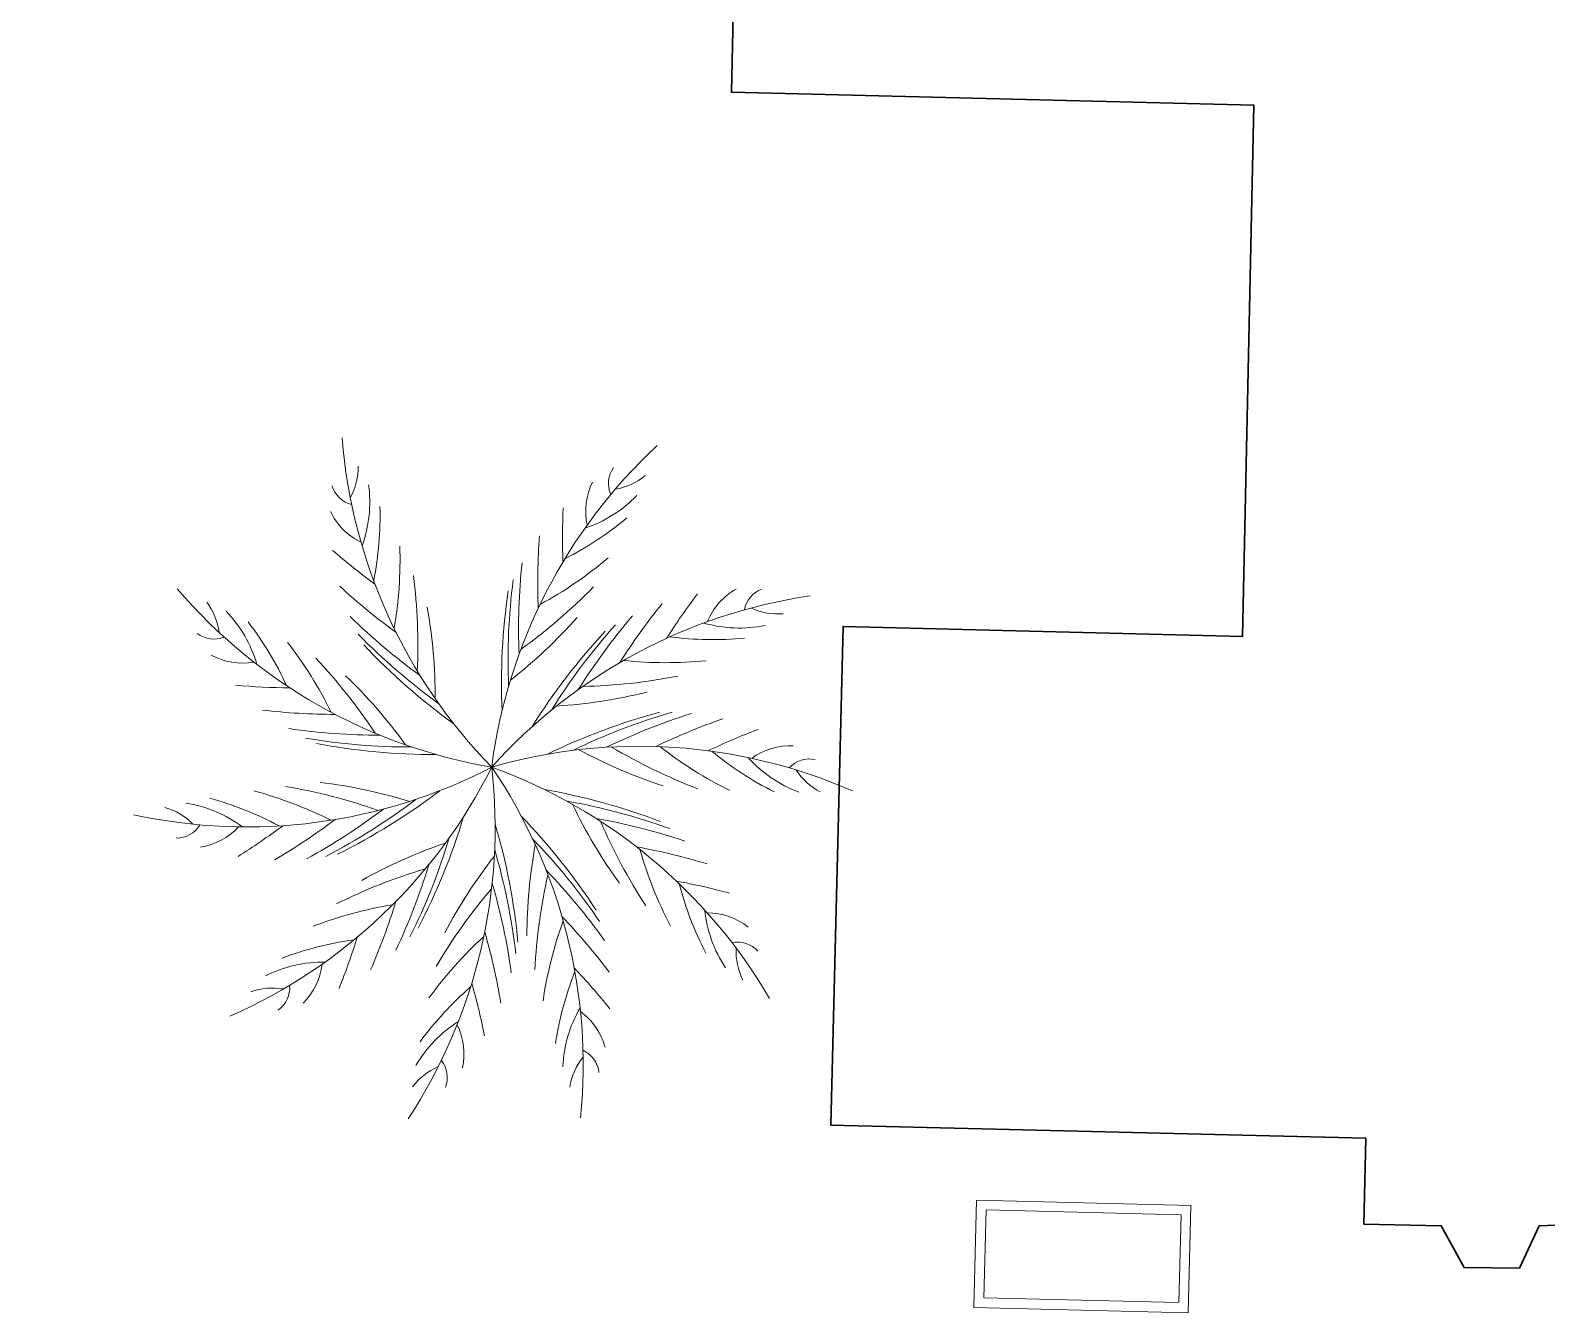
# Model space of a CAD drawing. Header units: millimetres. Extents: x -103 to 473, y 183 to 365.
# Drawn here: x -78.91 to -66.18, y 218.61 to 229.37 of the extents above; entities that cross this region are included whole.
import ezdxf

# ---------------------------------------------------------------- set-up
doc = ezdxf.new("R2010")
doc.units = ezdxf.units.MM
doc.header["$LTSCALE"] = 0.1
for name, color, linetype, lineweight in [('Exterior', 6, 'Continuous', 5), ('Letrero Informativo', 5, 'Continuous', 20), ('Redibujo iglesia', 1, 'Continuous', 30)]:
    doc.layers.add(name, color=color, linetype=linetype, lineweight=lineweight)

# ---------------------------------------------------------------- blocks, each defined once
blk = doc.blocks.new('Palmera')
at = {"ltscale": 0.5}
for centre, radius, start, end in [((449.942, 326.698), 6.78, 161.8706, 201.5936), ((443.495, 328.257), 0.351, 173.7791, 233.0395), ((442.799, 328.697), 0.808, 308.4321, 338.3515), ((441.996, 328.55), 1.639, 317.4391, 345.0127), ((443.834, 328.043), 0.835, 182.879, 221.5346), ((447.272, 329.927), 6.78, 197.8706, 237.5936), ((439.632, 329.357), 4.263, 326.0526, 338.8318), ((440.318, 327.346), 0.808, 344.4321, 14.3515), ((450.014, 331.065), 8.001, 206.1883, 211.1386), ((439.755, 326.754), 1.639, 353.4391, 21.0127), ((441.139, 327.399), 0.351, 209.7791, 269.0395), ((437.368, 326.017), 4.263, 2.0526, 14.8318), ((438.776, 329.109), 5.211, 327.5529, 339.111), ((449.503, 320.803), 6.78, 110.1725, 149.8955), ((446.731, 326.828), 0.351, 122.081, 181.3414), ((450.019, 330.403), 8.001, 204.5673, 211.2107), ((446.773, 326.429), 0.835, 131.1808, 169.8364), ((441.54, 327.424), 0.835, 218.879, 257.5346), ((436.889, 328.702), 7.022, 334.6755, 344.6307), ((452.975, 323.453), 8.001, 154.4902, 159.4404), ((446.645, 327.647), 0.808, 256.734, 286.6534), ((436.821, 325.314), 5.211, 3.5529, 15.111), ((450.083, 329.788), 8.001, 202.9483, 211.3077), ((452.459, 323.038), 8.001, 152.8691, 159.5126), ((446.031, 328.186), 1.639, 265.741, 293.3146), ((444.763, 333.503), 8.001, 242.1883, 247.1386), ((435.534, 323.876), 7.022, 10.6755, 20.6307), ((450.157, 329.378), 8.001, 201.6825, 211.4019), ((437.377, 327.802), 6.444, 337.0347, 347.4268), ((452.015, 322.608), 8.001, 151.2501, 159.6096), ((445.199, 330.542), 4.263, 274.3545, 287.1337), ((450.229, 329.074), 8.001, 200.5186, 211.4981), ((451.545, 322.05), 8.001, 148.8205, 159.8), ((451.739, 322.295), 8.001, 149.9844, 159.7037), ((445.156, 332.97), 8.001, 240.5673, 247.2107), ((436.457, 323.435), 6.444, 13.0347, 23.4268), ((444.475, 331.06), 5.211, 275.8548, 287.4128), ((442.986, 332.288), 7.022, 282.9774, 292.9325), ((445.569, 332.51), 8.001, 238.9483, 247.3077), ((443.084, 330.96), 6.78, 234.9681, 274.6912), ((445.87, 332.221), 8.001, 237.6825, 247.4019), ((442.582, 331.347), 6.444, 285.3366, 295.7287), ((439.094, 324.707), 0.808, 21.5297, 51.4491), ((439.002, 323.895), 1.639, 30.5366, 58.1102), ((437.543, 321.868), 4.263, 39.1502, 51.9294), ((446.107, 332.018), 8.001, 236.5186, 247.4981), ((448.935, 317.95), 8.001, 114.3202, 125.2997), ((449.233, 318.042), 8.001, 115.4841, 125.2035), ((449.638, 318.143), 8.001, 116.7498, 125.1093), ((450.248, 318.247), 8.001, 118.3688, 125.0123), ((450.908, 318.296), 8.001, 119.9899, 124.9402), ((437.531, 320.978), 5.211, 40.6505, 52.2085), ((437.371, 319.054), 7.022, 47.7731, 57.7282), ((447.482, 324.263), 0.835, 96.6805, 135.3361), ((439.718, 325.245), 0.351, 246.8767, 306.1371), ((438.374, 319.259), 6.444, 50.1322, 60.5244), ((446.546, 318.079), 6.78, 75.6722, 115.3952), ((448.211, 329.38), 5.211, 241.3545, 252.9126), ((448.515, 328.543), 4.263, 239.8542, 252.6334), ((447.866, 326.13), 1.639, 231.2407, 258.8143), ((447.674, 324.615), 0.351, 87.5807, 146.8411), ((448.067, 325.339), 0.808, 222.2337, 252.1531), ((440.022, 325.507), 0.835, 255.9765, 294.6321), ((446.815, 330.689), 6.444, 250.8363, 261.2284), ((447.68, 331.236), 7.022, 248.4771, 258.4323), ((438.926, 332.299), 8.001, 279.2858, 284.2361), ((439.218, 329.344), 6.78, 270.9681, 310.6912), ((439.561, 332.111), 8.001, 277.6648, 284.3082), ((437.129, 326.1), 6.78, 304.0339, 343.7569), ((440.168, 331.993), 8.001, 276.0458, 284.4052), ((440.583, 331.944), 8.001, 274.7801, 284.4994), ((436.991, 322.868), 6.78, 331.6319, 11.355), ((442.854, 317.469), 6.78, 43.6319, 83.355), ((439.045, 319.216), 6.78, 7.6319, 47.355), ((440.894, 331.925), 8.001, 273.6161, 284.5957), ((444.811, 316.093), 8.001, 82.2799, 93.2595), ((445.113, 316.012), 8.001, 83.4439, 93.1632), ((449.772, 328.016), 6.444, 218.796, 229.1882), ((445.51, 315.883), 8.001, 84.7096, 93.069), ((450.795, 328.02), 7.022, 216.4368, 226.392), ((436.879, 328.837), 8.001, 309.6161, 320.5957), ((439.82, 316.952), 8.001, 46.2799, 57.2595), ((446.081, 315.648), 8.001, 86.3286, 92.972), ((442.286, 317.109), 6.444, 86.1322, 96.5244), ((436.616, 328.67), 8.001, 310.7801, 320.4994), ((435.446, 324.399), 8.001, 342.6819, 353.6614), ((436.287, 320.581), 8.001, 10.2799, 21.2595), ((440.017, 316.71), 8.001, 47.4439, 57.1632), ((450.261, 326.165), 5.211, 209.3143, 220.8723), ((441.595, 316.354), 7.022, 83.7731, 93.7282), ((436.252, 328.465), 8.001, 312.0458, 320.4052), ((450.841, 323.683), 6.444, 182.796, 193.1882), ((446.667, 315.339), 8.001, 87.9496, 92.8999), ((450.074, 325.295), 4.263, 207.814, 220.5932), ((440.593, 318.004), 5.211, 76.6505, 88.2085), ((435.692, 328.205), 8.001, 313.6648, 320.3082), ((446.375, 317.52), 6.444, 119.198, 129.5901), ((435.316, 324.115), 8.001, 343.8458, 353.5652), ((449.16, 319.548), 6.444, 146.796, 157.1882), ((436.304, 320.27), 8.001, 11.4439, 21.1632), ((440.262, 316.372), 8.001, 48.7096, 57.069), ((448.245, 323.594), 1.639, 199.2004, 226.774), ((446.928, 322.214), 0.835, 64.6403, 103.2959), ((440.068, 321.229), 1.639, 66.5366, 94.1102), ((440.079, 318.731), 4.263, 75.1502, 87.9294), ((435.068, 327.983), 8.001, 315.2858, 320.2361), ((451.672, 323.084), 7.022, 180.4368, 190.392), ((439.666, 321.94), 0.808, 57.5297, 87.4491), ((439.946, 323.132), 0.835, 291.9765, 330.6321), ((446.208, 316.51), 7.022, 116.8388, 126.794), ((435.123, 323.745), 8.001, 345.1116, 353.471), ((449.48, 318.576), 7.022, 144.4368, 154.392), ((436.304, 319.852), 8.001, 12.7096, 21.069), ((447.278, 322.411), 0.351, 55.5404, 114.8009), ((447.995, 322.816), 0.808, 190.1934, 220.1128), ((439.854, 322.741), 0.351, 282.8767, 342.1371), ((450.149, 321.898), 5.211, 173.3143, 184.8723), ((440.586, 315.846), 8.001, 50.3286, 56.972), ((434.796, 323.221), 8.001, 346.7306, 353.374), ((444.469, 317.346), 5.211, 109.7162, 121.2743), ((436.257, 319.236), 8.001, 14.3286, 20.972), ((447.551, 318.511), 5.211, 137.3143, 148.8723), ((449.487, 321.303), 4.263, 171.814, 184.5932), ((440.879, 315.252), 8.001, 51.9496, 56.8999), ((443.641, 317.675), 4.263, 108.2159, 120.9952), ((434.393, 322.695), 8.001, 348.3516, 353.3019), ((442.269, 319.763), 1.639, 99.6024, 127.176), ((441.129, 321.291), 0.835, 325.0423, 3.6979), ((446.665, 318.42), 4.263, 135.814, 148.5932), ((436.144, 318.583), 8.001, 15.9496, 20.8999), ((447.007, 321.002), 1.639, 163.2004, 190.774), ((445.131, 320.66), 0.835, 28.6403, 67.2959), ((441.544, 320.139), 0.808, 90.5954, 120.5148), ((441.265, 320.913), 0.351, 315.9424, 15.2029), ((444.482, 319.634), 1.639, 127.2004, 154.774), ((445.529, 320.614), 0.351, 19.5404, 78.8009), ((442.763, 320.46), 0.835, 352.6403, 31.2959), ((446.347, 320.521), 0.808, 154.1934, 184.1128), ((443.665, 319.632), 0.808, 118.1934, 148.1128), ((443.059, 320.188), 0.351, 343.5404, 42.8009)]:
    blk.add_arc(centre, radius, start, end, dxfattribs=at)

msp = doc.modelspace()

# ---------------------------------------------------------------- linework, layer by layer
at = {"layer": 'Letrero Informativo'}
for points in [[(-69.187, 218.608), (-69.164, 219.508), (-70.964, 219.553), (-70.986, 218.653)], [(-69.264, 218.694), (-69.246, 219.43), (-70.882, 219.471), (-70.901, 218.734)]]:
    msp.add_lwpolyline(points, close=True, dxfattribs=at)
at = {"layer": 'Redibujo iglesia'}
for points in [[(-68.596, 230.568), (-72.982, 230.677), (-73.021, 228.852), (-68.634, 228.743), (-68.729, 224.285), (-72.083, 224.369), (-72.187, 220.183)], [(-72.187, 220.183), (-67.696, 220.072)], [(-67.696, 220.072), (-67.712, 219.35)], [(-67.712, 219.35), (-67.062, 219.337), (-66.87, 218.987), (-66.405, 218.983), (-66.24, 219.336), (-65.606, 219.362), (-65.288, 218.998), (-64.289, 218.949), (-64.212, 218.682), (-63.685, 218.655), (-63.523, 218.911), (-63.045, 218.887), (-62.668, 219.165)]]:
    msp.add_lwpolyline(points, dxfattribs=at)

# ---------------------------------------------------------------- block references
at = {"layer": 'Exterior', "xscale": 0.6588838979216695, "yscale": 0.6588838979216695, "zscale": 0.6588838979216695, "rotation": 22.72682738272734}
msp.add_blockref('Palmera', (-262.117, -86.768), dxfattribs=at)

doc.saveas('drawing.dxf')
